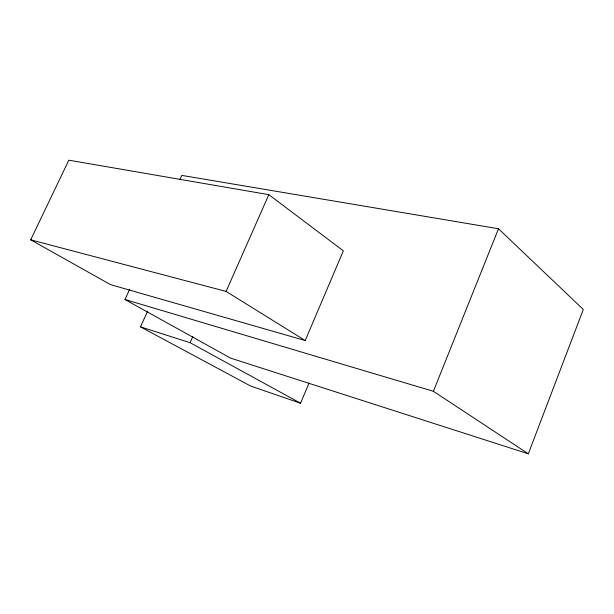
<?xml version="1.0" encoding="UTF-8"?>
<svg xmlns="http://www.w3.org/2000/svg" width="614" height="614" viewBox="0 0 614 614"><rect width="100%" height="100%" fill="white"/><g stroke="black" fill="none" stroke-linecap="round" stroke-linejoin="round"><path stroke-width="0.92" d="M129.746 289.094L124.972 299.509L230.58 358.123L528.316 453.815L583.3 309.487L498.499 228.753L181.821 175.397L179.833 179.741M528.316 453.815L433.4 391.295L498.499 228.753M147.59 311.214L140.499 326.863L250.765 386.106L300.553 403.221L309.088 382.959M305.212 340.54L343.349 250.827L268.832 194.669L68.806 160.185L30.7 239.828L110.497 284.62L305.212 340.54L226.09 291.412L30.7 239.828M226.09 291.412L268.832 194.669M140.499 326.863L190.11 342.704L192.827 336.572M124.972 299.509L433.4 391.295M190.11 342.704L300.553 403.221"/></g></svg>
